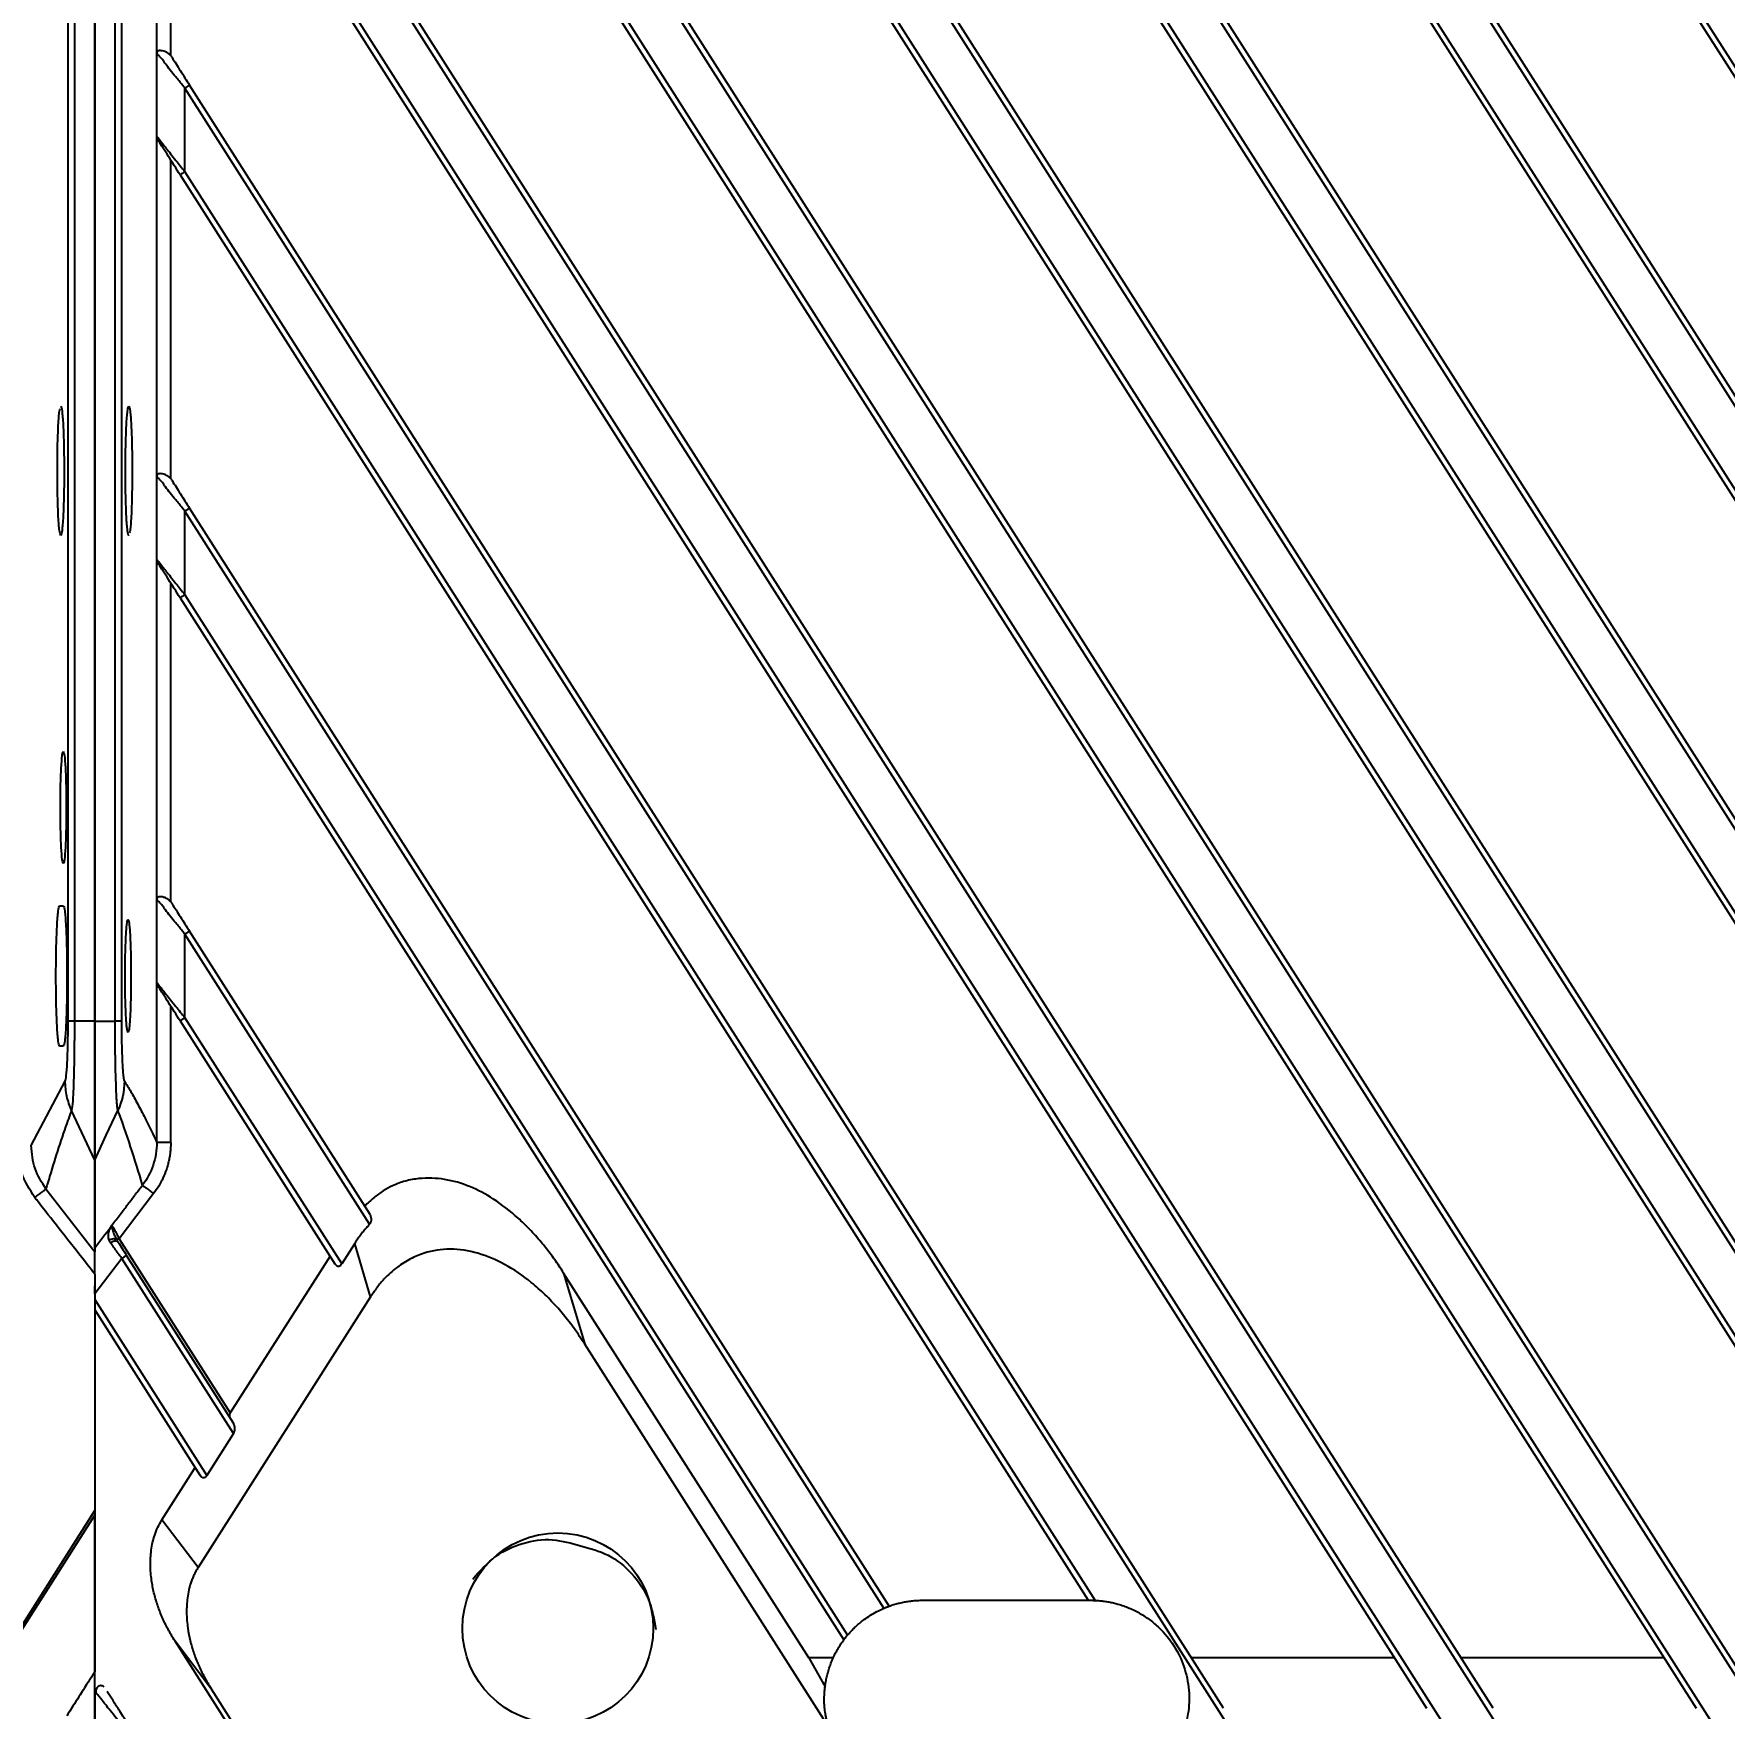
# Model space of a CAD drawing. Header units: millimetres. Extents: x 620 to 19791, y 2539 to 6969.
# Drawn here: x 6021.7 to 6081.9, y 3512.9 to 3572.5 of the extents above; entities that cross this region are included whole.
import ezdxf

# ---------------------------------------------------------------- set-up
doc = ezdxf.new("R2010")
doc.units = ezdxf.units.MM
doc.styles.get("Standard").update_dxf_attribs({"font": 'arial.ttf'})
doc.dimstyles.new('缩小5倍', dxfattribs={"dimtxt": 40, "dimasz": 20, "dimexe": 1, "dimexo": 0.2, "dimgap": 0, "dimtad": 1, "dimtoh": 1, "dimdec": 1, "dimzin": 9, "dimdsep": 46, "dimtxsty": 'Standard', "dimblk": '_FILLED', "dimcen": 0.2, "dimclrd": 256, "dimclre": 256, "dimclrt": 256, "dimadec": 1, "dimazin": 2, "dimtfac": 1, "dimtdec": 1, "dimtofl": 0, "dimtmove": 0, "dimatfit": 3, "dimldrblk": '_FILLED', "dimfxl": 1, "dimtolj": 1, "dimtzin": 0, "dimarcsym": 0})

# ---------------------------------------------------------------- blocks, each defined once
blk = doc.blocks.new('_FILLED')
at = {"color": 0, "linetype": 'ByBlock'}
blk.add_solid([(0, 0), (-1, 0.15), (-1, -0.15)], dxfattribs=at)
blk = doc.blocks.new('*D190')
at = {"lineweight": -2, "transparency": 16777216}
for p, q in [((6138, 3513.094), (6138, 3306.903)), ((6144, 3513.094), (6144, 3306.903)), ((6118, 3307.903), (6098, 3307.903)), ((6164, 3307.903), (6184, 3307.903))]:
    blk.add_line(p, q, dxfattribs=at)
at = {"layer": 'Defpoints', "color": 0, "transparency": 16777216}
for p in [(6138, 3513.294), (6144, 3513.294), (6144, 3307.903)]:
    blk.add_point(p, dxfattribs=at)
at = {"lineweight": -2, "transparency": 16777216, "xscale": 20, "yscale": 20, "zscale": 20}
blk.add_blockref('_FILLED', (6138, 3307.903), dxfattribs=at)
at = {"lineweight": -2, "transparency": 16777216, "xscale": 20, "yscale": 20, "zscale": 20, "rotation": 180}
blk.add_blockref('_FILLED', (6144, 3307.903), dxfattribs=at)
at = {"transparency": 16777216, "insert": (6141, 3333.796), "char_height": 40, "attachment_point": 5}
blk.add_mtext('\\A1;6mm [1/4"]', dxfattribs=at)
blk = doc.blocks.new('*D191')
at = {"lineweight": -2, "transparency": 16777216}
for p, q in [((6137.8, 3513.294), (6138.2, 3513.294)), ((6138, 3513.094), (6138, 3513.494)), ((5988.593, 3379.815), (6120.475, 3497.638)), ((5601.035, 3379.815), (5988.593, 3379.815))]:
    blk.add_line(p, q, dxfattribs=at)
at = {"layer": 'Defpoints', "color": 0, "transparency": 16777216}
for p in [(6138, 3513.294), (6135.389, 3510.962)]:
    blk.add_point(p, dxfattribs=at)
at = {"lineweight": -2, "transparency": 16777216, "xscale": 20, "yscale": 20, "zscale": 20, "rotation": 41.7774340312797}
blk.add_blockref('_FILLED', (6135.389, 3510.962), dxfattribs=at)
at = {"transparency": 16777216, "insert": (5794.814, 3405.709), "char_height": 40, "attachment_point": 5}
blk.add_mtext('\\A1;R3.5mm [R1/8"]', dxfattribs=at)
blk = doc.blocks.new('tugj')
at = {"color": 7, "linetype": 'Continuous', "lineweight": 25}
for p, q in [((12604.593, 4868.257), (12604.593, 5107.475)), ((12604.818, 5107.475), (12604.818, 4868.257)), ((12605.543, 5107.475), (12605.543, 4868.256)), ((12605.543, 4868.256), (12605.543, 5107.475)), ((12606.268, 4868.257), (12606.268, 5107.475)), ((12606.492, 5107.475), (12606.492, 4868.257)), ((12608.583, 4988.87), (12701.022, 4843.77)), ((12608.752, 4988.978), (12702.022, 4842.571)), ((12694.317, 4842.57), (12608.752, 4976.88)), ((12693.789, 4843.77), (12608.921, 4976.988)), ((12608.583, 4973.795), (12691.418, 4843.77)), ((12608.752, 4973.902), (12692.42, 4842.57)), ((12684.713, 4842.57), (12608.752, 4961.805)), ((12684.185, 4843.77), (12608.921, 4961.912)), ((12608.752, 4958.827), (12682.816, 4842.57)), ((12608.583, 4958.719), (12681.814, 4843.77)), ((12675.109, 4842.57), (12608.752, 4946.729)), ((12674.581, 4843.77), (12608.921, 4946.837)), ((12608.752, 4943.751), (12673.212, 4842.57)), ((12608.583, 4943.644), (12672.21, 4843.77)), ((12665.505, 4842.57), (12608.752, 4931.654)), ((12664.977, 4843.77), (12608.921, 4931.761)), ((12608.752, 4928.676), (12663.607, 4842.57)), ((12608.583, 4928.569), (12662.606, 4843.77)), ((12655.9, 4842.57), (12608.752, 4916.579)), ((12655.373, 4843.77), (12608.921, 4916.686)), ((12607.753, 4902.759), (12607.753, 4914.856)), ((12608.251, 4902.652), (12608.251, 4914.014)), ((12608.752, 4913.601), (12654.003, 4842.57)), ((12608.583, 4913.493), (12653.002, 4843.77)), ((12607.753, 4899.78), (12607.753, 4902.759)), ((12645.769, 4843.77), (12608.921, 4901.611)), ((12646.296, 4842.57), (12608.752, 4901.503)), ((12608.752, 4898.525), (12608.752, 4901.503)), ((12607.753, 4887.684), (12607.753, 4899.78)), ((12608.251, 4887.577), (12608.251, 4898.939)), ((12608.752, 4898.525), (12641.187, 4847.613)), ((12608.583, 4898.418), (12640.948, 4847.616)), ((12607.753, 4884.705), (12607.753, 4887.684)), ((12633.849, 4847.406), (12608.921, 4886.535)), ((12608.752, 4883.45), (12608.752, 4886.428)), ((12633.66, 4847.331), (12608.752, 4886.428)), ((12607.753, 4872.608), (12607.753, 4884.705)), ((12608.251, 4872.501), (12608.251, 4883.864)), ((12608.752, 4883.45), (12632.371, 4846.376)), ((12608.583, 4883.342), (12632.239, 4846.211)), ((12607.753, 4869.629), (12607.753, 4872.608)), ((12604.291, 4872.366), (12604.422, 4872.366)), ((12615.355, 4861.361), (12608.921, 4871.46)), ((12608.752, 4868.375), (12608.752, 4871.352)), ((12615.338, 4861.014), (12608.752, 4871.352)), ((12607.752, 4863.93), (12607.753, 4869.629)), ((12608.251, 4863.93), (12608.251, 4868.788)), ((12604.818, 4868.257), (12604.593, 4868.257)), ((12605.543, 4868.256), (12604.818, 4868.257)), ((12605.543, 4868.256), (12606.268, 4868.257)), ((12608.583, 4868.267), (12614.103, 4859.602)), ((12608.752, 4868.375), (12614.341, 4859.602)), ((12604.422, 4867.366), (12604.291, 4867.366)), ((12603.281, 4863.817), (12604.488, 4866.115)), ((12605.543, 4863.305), (12604.719, 4865.075)), ((12603.804, 4862.275), (12605.543, 4860.039)), ((12607.639, 4862.107), (12606.416, 4860.502)), ((12606.416, 4860.502), (12610.368, 4854.298)), ((12614.807, 4860.335), (12614.341, 4859.602)), ((12615.373, 4858.431), (12614.807, 4860.335)), ((12606.509, 4859.797), (12605.543, 4858.536)), ((12610.487, 4853.554), (12606.509, 4859.797)), ((12610.487, 4853.926), (12606.678, 4859.905)), ((12613.926, 4859.882), (12610.368, 4854.298)), ((12605.543, 4859.237), (12605.543, 4850.811)), ((12605.543, 4858.536), (12605.543, 4858.824)), ((12630.983, 4845.57), (12622.251, 4859.277)), ((12622.251, 4859.277), (12623.005, 4856.738)), ((12605.543, 4858.536), (12605.543, 4858.337)), ((12605.543, 4858.337), (12609.539, 4852.065)), ((12615.373, 4858.431), (12609.226, 4848.783)), ((12605.543, 4857.965), (12609.301, 4852.065)), ((12631.692, 4843.102), (12623.005, 4856.738)), ((12610.487, 4853.554), (12609.539, 4852.065)), ((12607.937, 4850.481), (12609.124, 4852.344)), ((12587.759, 4822.734), (12605.543, 4850.649)), ((12602.036, 4845.307), (12605.543, 4850.811)), ((12605.543, 4850.811), (12605.543, 4850.649)), ((12605.543, 4850.649), (12605.543, 4845.065)), ((12605.543, 4844.379), (12605.543, 4850.636)), ((12609.226, 4848.783), (12607.937, 4850.481)), ((12635.043, 4847.616), (12640.948, 4847.616)), ((12609.694, 4844.458), (12608.405, 4846.156)), ((12623.326, 4822.734), (12608.405, 4846.156)), ((12631.859, 4845.57), (12630.983, 4845.57)), ((12630.983, 4845.57), (12631.568, 4844.536)), ((12651.855, 4845.57), (12644.622, 4845.57)), ((12661.459, 4845.57), (12654.226, 4845.57)), ((12605.543, 4844.379), (12605.543, 4841.529)), ((12605.543, 4841.587), (12605.543, 4844.379)), ((12609.694, 4844.458), (12623.467, 4822.839))]:
    blk.add_line(p, q, dxfattribs=at)
at = {"color": 7, "linetype": 'Continuous', "lineweight": 25, "flags": 128}
for points in [[(12608.921, 4886.535), (12608.918, 4886.533), (12608.908, 4886.527), (12608.892, 4886.517), (12608.871, 4886.504), (12608.846, 4886.487), (12608.817, 4886.469), (12608.785, 4886.449), (12608.752, 4886.428)], [(12608.921, 4871.46), (12608.918, 4871.458), (12608.908, 4871.452), (12608.892, 4871.442), (12608.871, 4871.428), (12608.846, 4871.412), (12608.817, 4871.394), (12608.785, 4871.373), (12608.752, 4871.352)], [(12608.583, 4868.267), (12608.587, 4868.269), (12608.596, 4868.275), (12608.612, 4868.285), (12608.633, 4868.299), (12608.658, 4868.315), (12608.688, 4868.333), (12608.719, 4868.354), (12608.752, 4868.375)], [(12605.542, 4863.305), (12605.954, 4864.19), (12606.366, 4865.075)], [(12606.678, 4859.905), (12606.675, 4859.903), (12606.665, 4859.897), (12606.65, 4859.887), (12606.629, 4859.873), (12606.603, 4859.857), (12606.574, 4859.839), (12606.542, 4859.818), (12606.509, 4859.797)]]:
    blk.add_lwpolyline(points, dxfattribs=at)
at = {"color": 7, "linetype": 'Continuous', "lineweight": 25}
blk.add_circle((12622.043, 4846.616), 3.4, dxfattribs=at)
for points, knots in [([(12608.251, 4902.652), (12608.239, 4902.666), (12608.213, 4902.695), (12608.169, 4902.731), (12608.102, 4902.778), (12608.01, 4902.82), (12607.915, 4902.839), (12607.848, 4902.842), (12607.799, 4902.831), (12607.769, 4902.804), (12607.756, 4902.779), (12607.754, 4902.765), (12607.753, 4902.759)], [0, 0, 0, 0, 0.0700492, 0.1402793, 0.2100054, 0.3781104, 0.5266058, 0.6405047, 0.7503237, 0.8694099, 0.9425848, 1, 1, 1, 1]), ([(12608.752, 4901.503), (12608.721, 4901.544), (12608.654, 4901.632), (12608.545, 4901.766), (12608.4, 4901.941), (12608.231, 4902.146), (12608.091, 4902.328), (12608.002, 4902.451), (12607.936, 4902.541), (12607.875, 4902.609), (12607.822, 4902.664), (12607.787, 4902.702), (12607.761, 4902.735), (12607.756, 4902.751), (12607.753, 4902.759)], [0, 0, 0, 0, 0.076163, 0.161932, 0.25736, 0.415432, 0.568469, 0.630014, 0.677592, 0.771175, 0.823855, 0.881012, 0.941446, 1, 1, 1, 1]), ([(12608.251, 4902.652), (12608.259, 4902.643), (12608.275, 4902.623), (12608.289, 4902.602), (12608.296, 4902.591)], [0, 0, 0, 0, 0.48896, 1, 1, 1, 1]), ([(12608.296, 4902.591), (12608.385, 4902.451), (12608.489, 4902.288), (12608.702, 4901.955), (12608.811, 4901.783), (12608.921, 4901.611)], [0, 0, 0, 0, 0.5, 0.5, 1, 1, 1, 1]), ([(12608.921, 4901.611), (12608.921, 4901.611), (12608.911, 4901.604), (12608.852, 4901.567), (12608.801, 4901.535), (12608.752, 4901.503)], [0, 0, 0, 0, 0.5, 0.5, 1, 1, 1, 1]), ([(12607.753, 4899.78), (12607.754, 4899.779), (12607.757, 4899.776), (12607.769, 4899.761), (12607.786, 4899.739), (12607.81, 4899.709), (12607.839, 4899.672), (12607.875, 4899.626), (12607.918, 4899.573), (12607.966, 4899.512), (12608.021, 4899.443), (12608.11, 4899.33), (12608.247, 4899.159), (12608.42, 4898.944), (12608.592, 4898.729), (12608.698, 4898.594), (12608.752, 4898.525)], [0, 0, 0, 0, 0.036521, 0.074147, 0.113237, 0.15411, 0.197047, 0.242287, 0.290038, 0.340476, 0.39375, 0.449986, 0.589415, 0.746903, 0.871127, 1, 1, 1, 1]), ([(12607.83, 4899.6), (12607.818, 4899.619), (12607.795, 4899.657), (12607.771, 4899.704), (12607.759, 4899.738), (12607.755, 4899.755), (12607.754, 4899.769), (12607.753, 4899.775), (12607.753, 4899.78)], [0, 0, 0, 0, 0.295768, 0.583737, 0.817744, 0.918862, 0.939323, 1, 1, 1, 1]), ([(12608.583, 4898.418), (12608.443, 4898.638), (12608.302, 4898.86), (12608.103, 4899.172), (12608.039, 4899.273), (12607.921, 4899.457), (12607.867, 4899.542), (12607.83, 4899.6)], [0, 0, 0, 0, 0.5, 0.5, 0.75, 0.75, 1, 1, 1, 1]), ([(12608.752, 4898.525), (12608.712, 4898.5), (12608.666, 4898.47), (12608.6, 4898.428), (12608.583, 4898.418), (12608.583, 4898.418)], [0, 0, 0, 0, 0.5, 0.5, 1, 1, 1, 1]), ([(12604.329, 4885.566), (12604.314, 4885.601), (12604.282, 4885.67), (12604.242, 4886.199), (12604.215, 4886.956), (12604.206, 4887.855), (12604.215, 4888.761), (12604.242, 4889.516), (12604.274, 4889.987), (12604.298, 4890.051), (12604.305, 4890.072)], [0, 0, 0, 0, 0.13432, 0.267816, 0.400285, 0.534044, 0.667719, 0.800888, 0.935788, 1, 1, 1, 1]), ([(12604.329, 4890.165), (12604.345, 4890.13), (12604.377, 4890.061), (12604.417, 4889.532), (12604.443, 4888.775), (12604.453, 4887.875), (12604.444, 4886.972), (12604.417, 4886.208), (12604.377, 4885.672), (12604.345, 4885.601), (12604.329, 4885.566)], [0, 0, 0, 0, 0.125437, 0.250107, 0.373815, 0.498729, 0.623565, 0.747927, 0.873908, 1, 1, 1, 1]), ([(12606.756, 4885.566), (12606.753, 4885.567), (12606.748, 4885.569), (12606.74, 4885.584), (12606.732, 4885.608), (12606.724, 4885.643), (12606.717, 4885.687), (12606.705, 4885.776), (12606.688, 4885.942), (12606.67, 4886.228), (12606.655, 4886.574), (12606.644, 4886.973), (12606.637, 4887.405), (12606.634, 4887.856), (12606.637, 4888.307), (12606.644, 4888.741), (12606.655, 4889.142), (12606.669, 4889.493), (12606.688, 4889.784), (12606.707, 4889.976), (12606.724, 4890.092), (12606.74, 4890.154), (12606.75, 4890.161), (12606.756, 4890.165)], [0, 0, 0, 0, 0.021245, 0.042243, 0.063084, 0.083861, 0.104667, 0.125596, 0.188211, 0.250208, 0.311749, 0.373875, 0.436451, 0.498749, 0.560974, 0.623545, 0.685901, 0.747871, 0.810407, 0.873806, 0.915692, 0.957504, 1, 1, 1, 1]), ([(12606.756, 4890.165), (12606.772, 4890.13), (12606.803, 4890.061), (12606.843, 4889.532), (12606.87, 4888.775), (12606.879, 4887.876), (12606.87, 4886.97), (12606.844, 4886.215), (12606.811, 4885.744), (12606.788, 4885.68), (12606.78, 4885.659)], [0, 0, 0, 0, 0.1343229, 0.2678234, 0.4002956, 0.5340574, 0.6677364, 0.8009084, 0.9358126, 1, 1, 1, 1]), ([(12608.251, 4887.577), (12608.239, 4887.591), (12608.213, 4887.619), (12608.169, 4887.656), (12608.102, 4887.703), (12608.01, 4887.745), (12607.915, 4887.764), (12607.848, 4887.766), (12607.799, 4887.755), (12607.769, 4887.729), (12607.756, 4887.703), (12607.754, 4887.69), (12607.753, 4887.684)], [0, 0, 0, 0, 0.070049, 0.140279, 0.210005, 0.37811, 0.526606, 0.640505, 0.750324, 0.86941, 0.942585, 1, 1, 1, 1]), ([(12608.752, 4886.428), (12608.721, 4886.469), (12608.654, 4886.556), (12608.545, 4886.691), (12608.4, 4886.866), (12608.231, 4887.07), (12608.091, 4887.252), (12608.002, 4887.375), (12607.936, 4887.465), (12607.875, 4887.534), (12607.822, 4887.588), (12607.787, 4887.627), (12607.761, 4887.66), (12607.756, 4887.676), (12607.753, 4887.684)], [0, 0, 0, 0, 0.076163, 0.161932, 0.25736, 0.415432, 0.568469, 0.630014, 0.677592, 0.771175, 0.823855, 0.881012, 0.941446, 1, 1, 1, 1]), ([(12608.251, 4887.577), (12608.259, 4887.567), (12608.275, 4887.548), (12608.289, 4887.526), (12608.296, 4887.516)], [0, 0, 0, 0, 0.48896, 1, 1, 1, 1]), ([(12608.296, 4887.516), (12608.385, 4887.375), (12608.489, 4887.213), (12608.702, 4886.879), (12608.811, 4886.707), (12608.921, 4886.535)], [0, 0, 0, 0, 0.5, 0.5, 1, 1, 1, 1]), ([(12607.753, 4884.705), (12607.754, 4884.703), (12607.757, 4884.7), (12607.769, 4884.686), (12607.786, 4884.664), (12607.81, 4884.634), (12607.839, 4884.596), (12607.875, 4884.551), (12607.918, 4884.498), (12607.966, 4884.436), (12608.021, 4884.368), (12608.11, 4884.254), (12608.247, 4884.083), (12608.42, 4883.869), (12608.592, 4883.654), (12608.698, 4883.519), (12608.752, 4883.45)], [0, 0, 0, 0, 0.036521, 0.074147, 0.113237, 0.15411, 0.197047, 0.242287, 0.290038, 0.340476, 0.39375, 0.449986, 0.589415, 0.746903, 0.871127, 1, 1, 1, 1]), ([(12607.83, 4884.525), (12607.818, 4884.544), (12607.795, 4884.582), (12607.771, 4884.629), (12607.759, 4884.663), (12607.755, 4884.679), (12607.754, 4884.694), (12607.753, 4884.7), (12607.753, 4884.705)], [0, 0, 0, 0, 0.295768, 0.583737, 0.817744, 0.918862, 0.939323, 1, 1, 1, 1]), ([(12608.583, 4883.342), (12608.443, 4883.563), (12608.302, 4883.784), (12608.103, 4884.097), (12608.039, 4884.198), (12607.921, 4884.382), (12607.867, 4884.466), (12607.83, 4884.525)], [0, 0, 0, 0, 0.5, 0.5, 0.75, 0.75, 1, 1, 1, 1]), ([(12608.752, 4883.45), (12608.712, 4883.425), (12608.666, 4883.395), (12608.6, 4883.353), (12608.583, 4883.342), (12608.583, 4883.342)], [0, 0, 0, 0, 0.5, 0.5, 1, 1, 1, 1]), ([(12604.422, 4873.866), (12604.408, 4873.896), (12604.381, 4873.956), (12604.346, 4874.417), (12604.323, 4875.074), (12604.314, 4875.857), (12604.322, 4876.642), (12604.346, 4877.311), (12604.375, 4877.682), (12604.401, 4877.844), (12604.415, 4877.858), (12604.422, 4877.865)], [0, 0, 0, 0, 0.1254407, 0.2498295, 0.3736033, 0.498413, 0.6231396, 0.7475592, 0.8732436, 0.9360892, 1, 1, 1, 1]), ([(12604.422, 4877.865), (12604.436, 4877.835), (12604.463, 4877.775), (12604.498, 4877.314), (12604.521, 4876.657), (12604.53, 4875.874), (12604.522, 4875.09), (12604.498, 4874.42), (12604.469, 4874.049), (12604.443, 4873.887), (12604.429, 4873.873), (12604.422, 4873.866)], [0, 0, 0, 0, 0.125441, 0.24983, 0.373603, 0.498413, 0.62314, 0.747559, 0.873244, 0.936089, 1, 1, 1, 1]), ([(12608.251, 4872.501), (12608.239, 4872.516), (12608.213, 4872.544), (12608.169, 4872.581), (12608.102, 4872.627), (12608.01, 4872.669), (12607.915, 4872.689), (12607.848, 4872.691), (12607.799, 4872.68), (12607.769, 4872.654), (12607.756, 4872.628), (12607.754, 4872.614), (12607.753, 4872.608)], [0, 0, 0, 0, 0.070049, 0.1402795, 0.2100065, 0.3781169, 0.5266085, 0.6405086, 0.7503276, 0.8694113, 0.9425857, 1, 1, 1, 1]), ([(12608.752, 4871.352), (12608.721, 4871.393), (12608.654, 4871.481), (12608.545, 4871.616), (12608.4, 4871.79), (12608.231, 4871.995), (12608.091, 4872.177), (12608.002, 4872.3), (12607.936, 4872.39), (12607.875, 4872.459), (12607.822, 4872.513), (12607.787, 4872.551), (12607.761, 4872.585), (12607.756, 4872.6), (12607.753, 4872.608)], [0, 0, 0, 0, 0.076164, 0.161932, 0.25736, 0.415433, 0.568471, 0.630015, 0.677594, 0.771176, 0.823856, 0.881013, 0.941447, 1, 1, 1, 1]), ([(12604.291, 4867.366), (12604.274, 4867.403), (12604.24, 4867.479), (12604.196, 4868.054), (12604.167, 4868.877), (12604.157, 4869.855), (12604.167, 4870.836), (12604.195, 4871.668), (12604.239, 4872.251), (12604.274, 4872.327), (12604.291, 4872.366)], [0, 0, 0, 0, 0.125478, 0.250135, 0.373822, 0.498716, 0.623532, 0.747873, 0.873842, 1, 1, 1, 1]), ([(12604.422, 4872.366), (12604.439, 4872.328), (12604.473, 4872.252), (12604.517, 4871.677), (12604.546, 4870.854), (12604.556, 4869.876), (12604.546, 4868.894), (12604.518, 4868.063), (12604.474, 4867.48), (12604.439, 4867.404), (12604.422, 4867.366)], [0, 0, 0, 0, 0.1255, 0.250161, 0.373853, 0.498751, 0.623571, 0.747916, 0.873887, 1, 1, 1, 1]), ([(12608.251, 4872.501), (12608.259, 4872.492), (12608.275, 4872.472), (12608.289, 4872.451), (12608.296, 4872.44)], [0, 0, 0, 0, 0.48896, 1, 1, 1, 1]), ([(12608.296, 4872.44), (12608.385, 4872.3), (12608.489, 4872.137), (12608.702, 4871.804), (12608.811, 4871.632), (12608.921, 4871.46)], [0, 0, 0, 0, 0.5, 0.5, 1, 1, 1, 1]), ([(12606.729, 4867.866), (12606.726, 4867.866), (12606.722, 4867.868), (12606.715, 4867.881), (12606.708, 4867.902), (12606.701, 4867.932), (12606.695, 4867.971), (12606.684, 4868.048), (12606.67, 4868.193), (12606.654, 4868.441), (12606.641, 4868.742), (12606.631, 4869.089), (12606.625, 4869.465), (12606.623, 4869.857), (12606.625, 4870.25), (12606.631, 4870.627), (12606.641, 4870.976), (12606.654, 4871.281), (12606.67, 4871.533), (12606.686, 4871.701), (12606.701, 4871.802), (12606.715, 4871.856), (12606.724, 4871.862), (12606.729, 4871.865)], [0, 0, 0, 0, 0.0213462, 0.0424102, 0.0632826, 0.0840565, 0.1048264, 0.1256868, 0.1880003, 0.2500885, 0.3118547, 0.3739105, 0.4364097, 0.4987561, 0.56095, 0.6235213, 0.6858817, 0.7479967, 0.8106315, 0.8737037, 0.9154607, 0.9573041, 1, 1, 1, 1]), ([(12606.729, 4871.865), (12606.731, 4871.865), (12606.736, 4871.863), (12606.743, 4871.85), (12606.749, 4871.829), (12606.756, 4871.799), (12606.763, 4871.761), (12606.773, 4871.683), (12606.787, 4871.538), (12606.803, 4871.29), (12606.816, 4870.989), (12606.826, 4870.642), (12606.832, 4870.266), (12606.834, 4869.874), (12606.832, 4869.481), (12606.826, 4869.104), (12606.817, 4868.755), (12606.804, 4868.45), (12606.788, 4868.198), (12606.772, 4868.03), (12606.756, 4867.929), (12606.743, 4867.875), (12606.733, 4867.869), (12606.729, 4867.866)], [0, 0, 0, 0, 0.021346, 0.04241, 0.063283, 0.084056, 0.104826, 0.125687, 0.188, 0.250088, 0.311855, 0.37391, 0.43641, 0.498756, 0.56095, 0.623521, 0.685882, 0.747997, 0.810632, 0.873704, 0.915461, 0.957304, 1, 1, 1, 1]), ([(12607.753, 4869.629), (12607.754, 4869.628), (12607.758, 4869.625), (12607.77, 4869.61), (12607.791, 4869.583), (12607.828, 4869.536), (12607.888, 4869.459), (12607.973, 4869.352), (12608.092, 4869.202), (12608.247, 4869.008), (12608.42, 4868.793), (12608.592, 4868.578), (12608.698, 4868.443), (12608.752, 4868.375)], [0, 0, 0, 0, 0.038218, 0.077014, 0.116775, 0.179952, 0.252266, 0.346752, 0.449954, 0.589352, 0.746875, 0.871105, 1, 1, 1, 1]), ([(12607.83, 4869.45), (12607.819, 4869.467), (12607.797, 4869.502), (12607.776, 4869.541), (12607.765, 4869.57), (12607.759, 4869.593), (12607.755, 4869.614), (12607.754, 4869.625), (12607.753, 4869.629)], [0, 0, 0, 0, 0.272503, 0.551194, 0.683915, 0.795082, 0.920859, 1, 1, 1, 1]), ([(12608.583, 4868.267), (12608.443, 4868.488), (12608.302, 4868.709), (12608.103, 4869.021), (12608.039, 4869.122), (12607.921, 4869.307), (12607.867, 4869.391), (12607.83, 4869.45)], [0, 0, 0, 0, 0.5, 0.5, 0.75, 0.75, 1, 1, 1, 1]), ([(12604.488, 4866.115), (12604.502, 4866.162), (12604.529, 4866.257), (12604.564, 4866.755), (12604.588, 4867.444), (12604.591, 4867.986), (12604.593, 4868.257)], [0, 0, 0, 0, 0.24813, 0.497846, 0.748652, 1, 1, 1, 1]), ([(12604.818, 4868.257), (12604.817, 4868.048), (12604.816, 4867.769), (12604.813, 4867.38), (12604.81, 4866.842), (12604.796, 4866.414), (12604.788, 4866.133), (12604.788, 4866.122), (12604.787, 4866.084), (12604.779, 4865.804), (12604.758, 4865.318), (12604.733, 4865.16), (12604.719, 4865.075)], [0, 0, 0, 0, 0.134202, 0.178889, 0.257542, 0.496727, 0.497017, 0.499311, 0.505691, 0.529846, 0.746293, 1, 1, 1, 1]), ([(12605.543, 4868.256), (12605.543, 4867.679), (12605.543, 4866.486), (12605.543, 4864.908), (12605.543, 4863.728), (12605.543, 4863.443), (12605.543, 4863.305)], [0, 0, 0, 0, 0.2418251, 0.5000001, 0.7581754, 1, 1, 1, 1]), ([(12605.543, 4863.305), (12605.543, 4863.316), (12605.543, 4863.338), (12605.543, 4863.382), (12605.543, 4863.435), (12605.543, 4863.496), (12605.543, 4863.567), (12605.543, 4863.647), (12605.543, 4863.735), (12605.543, 4863.938), (12605.543, 4864.315), (12605.543, 4864.958), (12605.543, 4865.71), (12605.543, 4866.403), (12605.543, 4866.972), (12605.543, 4867.395), (12605.543, 4867.823), (12605.543, 4868.112), (12605.543, 4868.256)], [0, 0, 0, 0, 0.03043, 0.060692, 0.090842, 0.120937, 0.151035, 0.181192, 0.211466, 0.241914, 0.370933, 0.500028, 0.629047, 0.758142, 0.818821, 0.879052, 0.939293, 1, 1, 1, 1]), ([(12606.366, 4865.075), (12606.364, 4865.081), (12606.361, 4865.094), (12606.356, 4865.121), (12606.351, 4865.155), (12606.346, 4865.202), (12606.338, 4865.28), (12606.328, 4865.398), (12606.318, 4865.553), (12606.309, 4865.748), (12606.303, 4865.941), (12606.295, 4866.228), (12606.285, 4866.495), (12606.278, 4866.821), (12606.274, 4867.095), (12606.272, 4867.364), (12606.27, 4867.655), (12606.268, 4867.939), (12606.268, 4868.151), (12606.268, 4868.257)], [0, 0, 0, 0, 0.031945, 0.063899, 0.095838, 0.127745, 0.17244, 0.251557, 0.315183, 0.373254, 0.467643, 0.500099, 0.624114, 0.682949, 0.740047, 0.816239, 0.864095, 0.93217, 1, 1, 1, 1]), ([(12606.492, 4868.257), (12606.492, 4868.211), (12606.493, 4868.121), (12606.493, 4867.986), (12606.494, 4867.853), (12606.496, 4867.721), (12606.498, 4867.591), (12606.502, 4867.379), (12606.51, 4867.097), (12606.523, 4866.777), (12606.539, 4866.509), (12606.555, 4866.327), (12606.57, 4866.212), (12606.584, 4866.142), (12606.593, 4866.124), (12606.598, 4866.114)], [0, 0, 0, 0, 0.0421567, 0.0839961, 0.1256878, 0.1674031, 0.2093128, 0.2515856, 0.3767726, 0.5022725, 0.6269068, 0.7518424, 0.8347586, 0.917053, 1, 1, 1, 1]), ([(12604.719, 4865.075), (12604.653, 4865.241), (12604.52, 4865.575), (12604.498, 4865.934), (12604.488, 4866.115)], [0, 0, 0, 0, 0.496928, 1, 1, 1, 1]), ([(12606.598, 4866.114), (12606.635, 4866.055), (12606.712, 4865.935), (12606.83, 4865.738), (12606.951, 4865.527), (12607.075, 4865.3), (12607.203, 4865.057), (12607.335, 4864.799), (12607.471, 4864.524), (12607.61, 4864.235), (12607.704, 4864.033), (12607.752, 4863.93)], [0, 0, 0, 0, 0.098208, 0.199639, 0.304293, 0.412172, 0.523279, 0.637614, 0.755178, 0.875973, 1, 1, 1, 1]), ([(12604.719, 4865.075), (12604.719, 4865.075), (12604.719, 4865.074), (12604.718, 4865.073), (12604.716, 4865.066), (12604.675, 4864.968), (12604.633, 4864.851), (12604.479, 4864.429), (12604.252, 4863.761), (12604.007, 4862.979), (12603.863, 4862.477), (12603.819, 4862.327), (12603.804, 4862.276)], [0, 0, 0, 0, 0.0000599, 0.0005924, 0.0021256, 0.0080216, 0.1249475, 0.1400318, 0.4999325, 0.8544145, 0.9504011, 1, 1, 1, 1]), ([(12607.243, 4862.407), (12607.113, 4862.858), (12606.97, 4863.324), (12606.673, 4864.232), (12606.519, 4864.674), (12606.366, 4865.075)], [0, 0, 0, 0, 0.5, 0.5, 1, 1, 1, 1]), ([(12603.407, 4861.969), (12603.226, 4862.254), (12602.867, 4862.819), (12602.81, 4863.486), (12602.781, 4863.817)], [0, 0, 0, 0, 0.504618, 1, 1, 1, 1]), ([(12603.804, 4862.275), (12603.653, 4862.51), (12603.35, 4862.981), (12603.304, 4863.538), (12603.281, 4863.817)], [0, 0, 0, 0, 0.499779, 1, 1, 1, 1]), ([(12607.752, 4863.93), (12607.752, 4863.658), (12607.708, 4863.385), (12607.536, 4862.868), (12607.407, 4862.624), (12607.243, 4862.407)], [0, 0, 0, 0, 0.5, 0.5, 1, 1, 1, 1]), ([(12608.251, 4863.93), (12608.251, 4863.876), (12608.249, 4863.767), (12608.235, 4863.604), (12608.214, 4863.443), (12608.183, 4863.283), (12608.144, 4863.124), (12608.08, 4862.916), (12607.979, 4862.662), (12607.828, 4862.372), (12607.702, 4862.195), (12607.639, 4862.107)], [0, 0, 0, 0, 0.083801, 0.167094, 0.250122, 0.33313, 0.416365, 0.50007, 0.667476, 0.833457, 1, 1, 1, 1]), ([(12608.251, 4863.93), (12608.194, 4863.93), (12608.133, 4863.93), (12608.013, 4863.93), (12607.956, 4863.93), (12607.859, 4863.93), (12607.821, 4863.93), (12607.769, 4863.93), (12607.755, 4863.93), (12607.752, 4863.93)], [0, 0, 0, 0, 0.25, 0.25, 0.5, 0.5, 0.75, 0.75, 1, 1, 1, 1]), ([(12605.543, 4863.305), (12605.543, 4862.758), (12605.543, 4862.118), (12605.543, 4861.299), (12605.543, 4860.756), (12605.543, 4860.308), (12605.543, 4860.039)], [0, 0, 0, 0, 0.5035524, 0.5890868, 0.752664, 1, 1, 1, 1]), ([(12605.543, 4860.174), (12605.543, 4860.432), (12605.543, 4860.951), (12605.543, 4861.805), (12605.543, 4862.591), (12605.543, 4863.115), (12605.543, 4863.305)], [0, 0, 0, 0, 0.2479135, 0.4978485, 0.8181921, 1, 1, 1, 1]), ([(12606.153, 4860.978), (12606.251, 4861.107), (12606.441, 4861.358), (12606.721, 4861.725), (12606.986, 4862.073), (12607.159, 4862.298), (12607.243, 4862.407)], [0, 0, 0, 0, 0.2696001, 0.5260004, 0.7694016, 1, 1, 1, 1]), ([(12607.243, 4862.407), (12607.248, 4862.404), (12607.26, 4862.394), (12607.304, 4862.361), (12607.334, 4862.338), (12607.41, 4862.281), (12607.454, 4862.247), (12607.546, 4862.177), (12607.594, 4862.141), (12607.639, 4862.107)], [0, 0, 0, 0, 0.25, 0.25, 0.5, 0.5, 0.75, 0.75, 1, 1, 1, 1]), ([(12622.251, 4859.277), (12622.198, 4859.359), (12622.093, 4859.521), (12621.932, 4859.753), (12621.77, 4859.974), (12621.61, 4860.182), (12621.372, 4860.474), (12621.049, 4860.834), (12620.501, 4861.367), (12619.805, 4861.911), (12618.924, 4862.384), (12618.021, 4862.65), (12617.231, 4862.678), (12616.609, 4862.567), (12616.18, 4862.412), (12615.808, 4862.205), (12615.473, 4861.963), (12615.268, 4861.765), (12615.162, 4861.662)], [0, 0, 0, 0, 0.033867, 0.066543, 0.098032, 0.128338, 0.157463, 0.228364, 0.29535, 0.421849, 0.532556, 0.639336, 0.744753, 0.802391, 0.857373, 0.901631, 0.949034, 1, 1, 1, 1]), ([(12603.407, 4861.969), (12603.454, 4862.005), (12603.552, 4862.081), (12603.68, 4862.18), (12603.773, 4862.252), (12603.794, 4862.268), (12603.804, 4862.275)], [0, 0, 0, 0, 0.243209, 0.50251, 0.760426, 1, 1, 1, 1]), ([(12605.545, 4859.237), (12605.545, 4859.237), (12605.545, 4859.237), (12605.544, 4859.238), (12605.543, 4859.24), (12605.537, 4859.247), (12605.515, 4859.275), (12605.427, 4859.388), (12605.076, 4859.835), (12604.474, 4860.602), (12603.873, 4861.369), (12603.522, 4861.818), (12603.436, 4861.931), (12603.414, 4861.959), (12603.409, 4861.966), (12603.408, 4861.968), (12603.407, 4861.969), (12603.407, 4861.969), (12603.407, 4861.969), (12603.407, 4861.969), (12603.407, 4861.969)], [0, 0, 0, 0, 0.000017, 0.000158, 0.000557, 0.002089, 0.008066, 0.031682, 0.125575, 0.499987, 0.874962, 0.968717, 0.99216, 0.998026, 0.999495, 0.999865, 0.99996, 0.999986, 0.999991, 1, 1, 1, 1]), ([(12615.338, 4861.014), (12615.345, 4861.022), (12615.36, 4861.039), (12615.377, 4861.07), (12615.391, 4861.104), (12615.4, 4861.142), (12615.404, 4861.183), (12615.402, 4861.228), (12615.394, 4861.274), (12615.378, 4861.32), (12615.363, 4861.347), (12615.355, 4861.361)], [0, 0, 0, 0, 0.074496, 0.156211, 0.246552, 0.346558, 0.457, 0.574955, 0.717074, 0.857807, 1, 1, 1, 1]), ([(12606.063, 4860.428), (12606.057, 4860.444), (12606.043, 4860.477), (12606.032, 4860.529), (12606.026, 4860.584), (12606.027, 4860.642), (12606.035, 4860.7), (12606.051, 4860.761), (12606.074, 4860.829), (12606.1, 4860.888), (12606.119, 4860.923), (12606.125, 4860.933)], [0, 0, 0, 0, 0.095908, 0.196069, 0.30097, 0.411051, 0.52671, 0.631743, 0.767212, 0.929625, 1, 1, 1, 1]), ([(12606.334, 4860.45), (12606.32, 4860.477), (12606.293, 4860.53), (12606.26, 4860.607), (12606.228, 4860.688), (12606.197, 4860.774), (12606.17, 4860.858), (12606.156, 4860.92), (12606.154, 4860.947), (12606.153, 4860.958)], [0, 0, 0, 0, 0.130852, 0.255748, 0.370585, 0.539226, 0.712336, 0.887675, 1, 1, 1, 1]), ([(12606.157, 4860.955), (12606.161, 4860.95), (12606.171, 4860.939), (12606.19, 4860.913), (12606.211, 4860.88), (12606.236, 4860.839), (12606.263, 4860.79), (12606.298, 4860.722), (12606.348, 4860.626), (12606.392, 4860.547), (12606.416, 4860.502)], [0, 0, 0, 0, 0.09191, 0.186185, 0.283218, 0.383183, 0.486108, 0.603389, 0.775258, 1, 1, 1, 1]), ([(12615.338, 4861.014), (12615.3, 4860.974), (12615.224, 4860.892), (12615.114, 4860.763), (12615.008, 4860.627), (12614.905, 4860.484), (12614.84, 4860.385), (12614.807, 4860.335)], [0, 0, 0, 0, 0.1923338, 0.3883244, 0.5881533, 0.7919914, 1, 1, 1, 1]), ([(12605.543, 4859.237), (12605.543, 4859.332), (12605.543, 4859.513), (12605.543, 4859.761), (12605.543, 4859.927), (12605.543, 4860.015), (12605.543, 4860.031), (12605.543, 4860.039)], [0, 0, 0, 0, 0.286045, 0.548341, 0.786212, 0.89682, 1, 1, 1, 1]), ([(12606.334, 4860.45), (12606.309, 4860.474), (12606.262, 4860.493), (12606.15, 4860.489), (12606.09, 4860.466), (12606.051, 4860.437)], [0, 0, 0, 0, 0.5, 0.5, 1, 1, 1, 1]), ([(12606.113, 4860.344), (12606.103, 4860.358), (12606.084, 4860.385), (12606.07, 4860.414), (12606.063, 4860.428)], [0, 0, 0, 0, 0.510016, 1, 1, 1, 1]), ([(12606.509, 4859.797), (12606.496, 4859.816), (12606.464, 4859.86), (12606.409, 4859.935), (12606.325, 4860.051), (12606.22, 4860.197), (12606.149, 4860.295), (12606.113, 4860.344)], [0, 0, 0, 0, 0.093123, 0.220361, 0.381996, 0.692077, 1, 1, 1, 1]), ([(12606.332, 4860.415), (12606.332, 4860.415), (12606.342, 4860.412), (12606.357, 4860.402), (12606.367, 4860.39), (12606.372, 4860.384)], [0, 0, 0, 0, 0.006252, 0.580635, 1, 1, 1, 1]), ([(12606.416, 4860.502), (12606.399, 4860.491), (12606.38, 4860.479), (12606.349, 4860.459), (12606.339, 4860.453), (12606.334, 4860.45)], [0, 0, 0, 0, 0.5, 0.5, 1, 1, 1, 1]), ([(12623.005, 4856.738), (12622.944, 4856.832), (12622.824, 4857.018), (12622.636, 4857.287), (12622.445, 4857.543), (12622.251, 4857.788), (12621.973, 4858.115), (12621.598, 4858.509), (12620.981, 4859.056), (12620.198, 4859.598), (12619.217, 4860.016), (12618.227, 4860.176), (12617.401, 4860.05), (12616.778, 4859.79), (12616.382, 4859.539), (12616.075, 4859.287), (12615.832, 4859.046), (12615.594, 4858.762), (12615.448, 4858.543), (12615.373, 4858.431)], [0, 0, 0, 0, 0.035181, 0.06949, 0.102958, 0.135615, 0.167497, 0.237811, 0.306398, 0.426306, 0.535135, 0.638829, 0.737184, 0.792914, 0.85017, 0.883735, 0.9175, 0.957411, 1, 1, 1, 1]), ([(12614.103, 4859.602), (12614.111, 4859.591), (12614.127, 4859.57), (12614.154, 4859.547), (12614.183, 4859.532), (12614.222, 4859.522), (12614.268, 4859.526), (12614.312, 4859.561), (12614.33, 4859.588), (12614.341, 4859.602)], [0, 0, 0, 0, 0.153767, 0.29277, 0.417794, 0.529915, 0.736017, 0.854886, 1, 1, 1, 1]), ([(12605.543, 4858.337), (12605.543, 4858.313), (12605.542, 4858.267), (12605.542, 4858.204), (12605.542, 4858.151), (12605.542, 4858.108), (12605.543, 4858.061), (12605.542, 4858.014), (12605.542, 4857.973), (12605.543, 4857.967), (12605.543, 4857.965)], [0, 0, 0, 0, 0.159179, 0.298356, 0.417587, 0.516965, 0.596653, 0.757595, 0.888693, 1, 1, 1, 1]), ([(12610.368, 4854.298), (12610.364, 4854.29), (12610.354, 4854.272), (12610.346, 4854.241), (12610.343, 4854.202), (12610.346, 4854.155), (12610.361, 4854.126), (12610.368, 4854.112)], [0, 0, 0, 0, 0.131113, 0.272627, 0.432307, 0.714822, 1, 1, 1, 1]), ([(12610.487, 4853.554), (12610.493, 4853.564), (12610.506, 4853.586), (12610.519, 4853.623), (12610.53, 4853.665), (12610.536, 4853.709), (12610.537, 4853.755), (12610.532, 4853.803), (12610.522, 4853.851), (12610.51, 4853.88), (12610.504, 4853.895)], [0, 0, 0, 0, 0.088554, 0.188988, 0.302339, 0.429328, 0.548275, 0.694031, 0.846717, 1, 1, 1, 1]), ([(12609.301, 4852.065), (12609.309, 4852.053), (12609.325, 4852.032), (12609.352, 4852.009), (12609.381, 4851.994), (12609.42, 4851.985), (12609.466, 4851.989), (12609.51, 4852.023), (12609.528, 4852.05), (12609.539, 4852.065)], [0, 0, 0, 0, 0.153766, 0.29277, 0.417794, 0.529915, 0.736017, 0.854886, 1, 1, 1, 1]), ([(12608.405, 4846.156), (12608.36, 4846.227), (12608.273, 4846.367), (12608.153, 4846.582), (12608.044, 4846.796), (12607.944, 4847.012), (12607.855, 4847.228), (12607.777, 4847.444), (12607.709, 4847.662), (12607.651, 4847.88), (12607.604, 4848.099), (12607.549, 4848.428), (12607.513, 4848.863), (12607.538, 4849.32), (12607.6, 4849.677), (12607.676, 4849.951), (12607.784, 4850.222), (12607.886, 4850.395), (12607.937, 4850.481)], [0, 0, 0, 0, 0.054633, 0.108241, 0.160902, 0.212702, 0.263726, 0.314067, 0.36382, 0.413084, 0.461961, 0.510555, 0.631824, 0.747465, 0.809763, 0.868751, 0.93418, 1, 1, 1, 1]), ([(12619.017, 4848.374), (12619.274, 4848.667), (12619.767, 4849.229), (12620.784, 4849.694), (12621.849, 4849.846), (12622.523, 4849.649), (12622.853, 4849.553)], [0, 0, 0, 0, 0.268629, 0.515707, 0.762429, 1, 1, 1, 1]), ([(12622.853, 4849.553), (12623.192, 4849.464), (12623.874, 4849.285), (12624.715, 4848.6), (12625.341, 4847.679), (12625.474, 4846.947), (12625.542, 4846.574)], [0, 0, 0, 0, 0.241489, 0.486467, 0.738115, 1, 1, 1, 1]), ([(12609.226, 4848.783), (12609.2, 4848.74), (12609.148, 4848.654), (12609.079, 4848.521), (12609.018, 4848.383), (12608.952, 4848.205), (12608.89, 4847.979), (12608.828, 4847.622), (12608.803, 4847.165), (12608.845, 4846.655), (12608.936, 4846.179), (12609.062, 4845.742), (12609.231, 4845.308), (12609.439, 4844.876), (12609.608, 4844.599), (12609.694, 4844.458)], [0, 0, 0, 0, 0.032993, 0.065796, 0.09853, 0.131316, 0.190196, 0.252608, 0.368145, 0.489531, 0.586942, 0.68592, 0.787267, 0.891732, 1, 1, 1, 1]), ([(12632.371, 4846.376), (12632.406, 4846.417), (12632.477, 4846.498), (12632.59, 4846.614), (12632.708, 4846.725), (12632.831, 4846.83), (12632.987, 4846.951), (12633.181, 4847.083), (12633.414, 4847.219), (12633.578, 4847.293), (12633.66, 4847.331)], [0, 0, 0, 0, 0.100168, 0.200042, 0.299835, 0.399762, 0.500038, 0.666783, 0.833105, 1, 1, 1, 1]), ([(12633.66, 4847.331), (12633.672, 4847.336), (12633.696, 4847.346), (12633.732, 4847.361), (12633.765, 4847.375), (12633.803, 4847.388), (12633.84, 4847.402), (12633.846, 4847.404), (12633.849, 4847.406)], [0, 0, 0, 0, 0.126025, 0.252079, 0.37816, 0.504271, 0.746701, 1, 1, 1, 1]), ([(12633.849, 4847.406), (12633.904, 4847.425), (12634.014, 4847.463), (12634.182, 4847.51), (12634.351, 4847.548), (12634.522, 4847.578), (12634.694, 4847.6), (12634.868, 4847.613), (12634.984, 4847.615), (12635.043, 4847.616)], [0, 0, 0, 0, 0.1437476, 0.2866061, 0.4289284, 0.5710716, 0.7133939, 0.8562524, 1, 1, 1, 1]), ([(12640.948, 4847.616), (12640.949, 4847.616), (12640.95, 4847.616), (12640.959, 4847.616), (12640.975, 4847.616), (12641.002, 4847.616), (12641.028, 4847.616), (12641.043, 4847.616)], [0, 0, 0, 0, 0.168552, 0.333737, 0.497077, 0.727696, 1, 1, 1, 1]), ([(12641.043, 4847.616), (12641.055, 4847.615), (12641.082, 4847.615), (12641.131, 4847.614), (12641.168, 4847.613), (12641.187, 4847.613)], [0, 0, 0, 0, 0.281225, 0.614357, 1, 1, 1, 1]), ([(12641.187, 4847.613), (12641.242, 4847.61), (12641.353, 4847.603), (12641.518, 4847.584), (12641.681, 4847.558), (12641.844, 4847.524), (12642.089, 4847.46), (12642.41, 4847.347), (12642.793, 4847.156), (12643.151, 4846.921), (12643.578, 4846.556), (12644.022, 4846.014), (12644.326, 4845.382), (12644.476, 4844.841), (12644.538, 4844.417), (12644.549, 4843.989), (12644.513, 4843.613), (12644.448, 4843.293), (12644.374, 4843.026), (12644.307, 4842.855), (12644.273, 4842.769)], [0, 0, 0, 0, 0.024697, 0.049317, 0.073915, 0.098547, 0.123269, 0.186668, 0.250144, 0.313543, 0.377019, 0.50001, 0.623, 0.6864, 0.749876, 0.813275, 0.876751, 0.91786, 0.958857, 1, 1, 1, 1]), ([(12631.859, 4845.57), (12631.886, 4845.627), (12631.939, 4845.739), (12632.031, 4845.901), (12632.13, 4846.06), (12632.202, 4846.16), (12632.239, 4846.211)], [0, 0, 0, 0, 0.250356, 0.5, 0.749644, 1, 1, 1, 1]), ([(12632.239, 4846.211), (12632.239, 4846.211), (12632.24, 4846.212), (12632.247, 4846.222), (12632.259, 4846.237), (12632.277, 4846.261), (12632.311, 4846.306), (12632.347, 4846.348), (12632.371, 4846.376)], [0, 0, 0, 0, 0.113414, 0.23247, 0.357664, 0.489422, 0.662046, 1, 1, 1, 1]), ([(12631.568, 4844.536), (12631.576, 4844.596), (12631.592, 4844.715), (12631.628, 4844.891), (12631.672, 4845.065), (12631.725, 4845.236), (12631.787, 4845.405), (12631.835, 4845.515), (12631.859, 4845.57)], [0, 0, 0, 0, 0.167539, 0.334153, 0.500272, 0.66633, 0.832762, 1, 1, 1, 1]), ([(12605.543, 4845.065), (12605.539, 4845.06), (12605.533, 4845.05), (12605.481, 4844.968), (12605.399, 4844.84), (12605.237, 4844.585), (12604.947, 4844.131), (12604.689, 4843.725), (12604.543, 4843.495)], [0, 0, 0, 0, 0.07756, 0.161491, 0.258163, 0.371519, 0.644888, 1, 1, 1, 1]), ([(12605.579, 4844.333), (12605.571, 4844.344), (12605.547, 4844.373), (12605.545, 4844.377), (12605.543, 4844.379)], [0, 0, 0, 0, 0.360412, 1, 1, 1, 1]), ([(12605.879, 4844.525), (12605.865, 4844.536), (12605.836, 4844.56), (12605.78, 4844.576), (12605.718, 4844.573), (12605.66, 4844.546), (12605.614, 4844.499), (12605.585, 4844.441), (12605.573, 4844.381), (12605.576, 4844.341), (12605.577, 4844.323)], [0, 0, 0, 0, 0.113498, 0.239843, 0.375609, 0.515078, 0.651642, 0.779721, 0.896108, 1, 1, 1, 1]), ([(12606.711, 4843.231), (12606.687, 4843.269), (12606.633, 4843.354), (12606.529, 4843.517), (12606.408, 4843.707), (12606.28, 4843.907), (12606.168, 4844.084), (12606.084, 4844.216), (12606.025, 4844.308), (12605.999, 4844.349), (12605.986, 4844.369)], [0, 0, 0, 0, 0.091784, 0.208092, 0.39655, 0.55551, 0.713249, 0.854262, 0.929527, 1, 1, 1, 1]), ([(12631.692, 4843.102), (12631.681, 4843.142), (12631.657, 4843.223), (12631.628, 4843.34), (12631.602, 4843.456), (12631.58, 4843.57), (12631.563, 4843.683), (12631.551, 4843.794), (12631.54, 4843.923), (12631.536, 4844.071), (12631.54, 4844.228), (12631.551, 4844.385), (12631.562, 4844.483), (12631.568, 4844.536)], [0, 0, 0, 0, 0.066871, 0.134848, 0.204113, 0.274835, 0.347175, 0.421284, 0.497299, 0.617084, 0.746878, 0.865097, 1, 1, 1, 1])]:
    blk.add_open_spline(points, degree=3, knots=knots, dxfattribs=at)
for points in [[(12606.492, 4868.257), (12606.476, 4868.257), (12606.399, 4868.257), (12606.268, 4868.257)], [(12606.598, 4866.114), (12606.596, 4865.76), (12606.515, 4865.397), (12606.366, 4865.075)], [(12605.542, 4860.174), (12605.737, 4860.427), (12605.931, 4860.681), (12606.125, 4860.934)], [(12606.125, 4860.934), (12606.134, 4860.948), (12606.144, 4860.963), (12606.153, 4860.978)], [(12606.125, 4860.934), (12606.133, 4860.943), (12606.142, 4860.951), (12606.153, 4860.958)], [(12606.154, 4860.978), (12606.153, 4860.971), (12606.154, 4860.964), (12606.157, 4860.955)], [(12606.334, 4860.45), (12606.347, 4860.427), (12606.36, 4860.404), (12606.375, 4860.38)], [(12606.375, 4860.38), (12606.459, 4860.248), (12606.569, 4860.077), (12606.678, 4859.905)], [(12610.504, 4853.895), (12610.499, 4853.906), (12610.493, 4853.916), (12610.487, 4853.926)]]:
    blk.add_open_spline(points, degree=3, dxfattribs=at)
at = {"color": 8, "linetype": 'Continuous', "lineweight": 25}
for points, knots in [([(12606.102, 4860.353), (12606.112, 4860.361), (12606.134, 4860.379), (12606.173, 4860.401), (12606.215, 4860.417), (12606.258, 4860.425), (12606.299, 4860.425), (12606.321, 4860.418), (12606.332, 4860.415)], [0, 0, 0, 0, 0.149397, 0.310713, 0.481019, 0.656232, 0.83143, 1, 1, 1, 1]), ([(12606.543, 4843.123), (12606.392, 4843.312), (12606.124, 4843.649), (12605.831, 4844.017), (12605.675, 4844.212), (12605.606, 4844.299), (12605.585, 4844.326), (12605.579, 4844.333)], [0, 0, 0, 0, 0.4011278, 0.7124774, 0.8410825, 0.9545551, 1, 1, 1, 1])]:
    blk.add_open_spline(points, degree=3, knots=knots, dxfattribs=at)

msp = doc.modelspace()

# ---------------------------------------------------------------- block references
msp.add_blockref('tugj', (-6581.6851, -1330.91272))

# ---------------------------------------------------------------- dimensions: what is measured, and where the dimension line sits
at = {"color": 1}
dim = msp.add_radius_dim(center=(6137.99952, 3513.29434), mpoint=(6135.38944, 3510.9625), dimstyle='缩小5倍', override={"dimpost": 'mm'}, dxfattribs=at)
dim.commit()
dim.dimension.update_dxf_attribs({"geometry": '*D191', "text_midpoint": (5794.81419, 3379.8155), "dimtype": 164})
dim = msp.add_linear_dim(base=(6143.99952, 3307.90279), p1=(6137.99952, 3513.29434), p2=(6143.99952, 3513.29434), dimstyle='缩小5倍', override={"dimpost": 'mm'}, dxfattribs=at)
dim.commit()
dim.dimension.update_dxf_attribs({"geometry": '*D190', "text_midpoint": (6140.99952, 3307.90279), "dimtype": 160})

doc.saveas('drawing.dxf')
